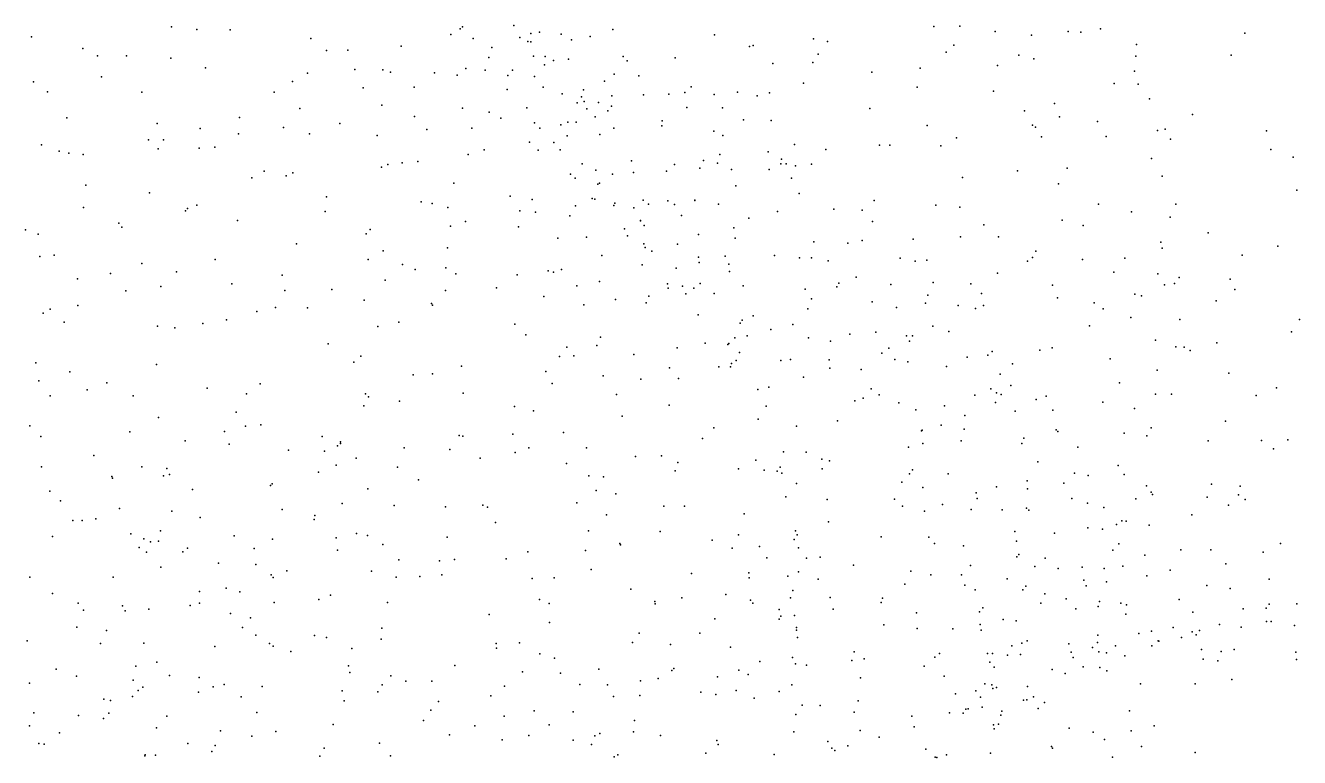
# Model space of a CAD drawing. Header units: metres. Extents: x -25 to 25, y -27.8 to 27.8.
# Drawn here: x 1.44 to 2.822, y -2.377 to -1.583 of the extents above; entities that cross this region are included whole.
import ezdxf

# ---------------------------------------------------------------- set-up
doc = ezdxf.new("R2010")
doc.units = ezdxf.units.M

msp = doc.modelspace()

# ---------------------------------------------------------------- linework, layer by layer
for p in [(1.5984, -1.5842, -7.6812), (1.6259, -1.5869, 19.5119), (1.6621, -1.5873, 11.8037), (1.9117, -1.5864, -12.8687), (1.9142, -1.5839, -10.6424), (1.9698, -1.5826, -10.5044), (2.0773, -1.5871, 20.1709), (2.4256, -1.5838, -24.2572), (2.4537, -1.5833, -8.7999), (2.492, -1.5892, -9.7926), (2.5715, -1.5893, 17.1359), (2.6065, -1.5863, -9.5674), (1.4465, -1.595, -7.5742), (1.7497, -1.5966, -7.8042), (1.9014, -1.5922, -11.0468), (1.9256, -1.5967, 19.8397), (1.9763, -1.5955, -11.4672), (1.985, -1.6001, 17.4367), (1.9882, -1.5912, 12.0403), (1.9884, -1.6005, -11.6021), (1.9976, -1.59, -11.6716), (2.0212, -1.5921, 12.1911), (2.0324, -1.5981, -12.0354), (2.0526, -1.5945, -12.3039), (2.1874, -1.5929, -10.1394), (2.295, -1.5972, 20.5912), (2.3101, -1.6001, -10.0135), (2.5317, -1.593, -9.7302), (2.5852, -1.5899, -9.1157), (2.6455, -1.6033, -9.4506), (2.7632, -1.5911, -18.1637), (1.5021, -1.6077, -7.6173), (1.518, -1.6155, 11.8141), (1.5494, -1.6156, -22.8649), (1.7666, -1.6097, 17.5589), (1.7896, -1.6093, -13.1242), (1.8476, -1.605, 11.8066), (1.9427, -1.6175, 11.8561), (1.9458, -1.6064, -8.002), (1.9913, -1.6159, -11.3396), (2.0037, -1.6162, -11.9341), (2.0883, -1.6162, 20.0891), (2.2254, -1.6053, 20.5186), (2.2297, -1.6042, -10.0822), (2.2999, -1.6138, -15.2782), (2.4389, -1.6114, 20.6557), (2.4474, -1.6039, -9.8656), (2.5177, -1.6149, -15.2022), (2.6446, -1.6159, -9.298), (2.7484, -1.6147, 20.6542), (1.5977, -1.6181, 12.7607), (1.6354, -1.6285, -7.7306), (1.7973, -1.6305, 11.7181), (1.8275, -1.6308, -13.0653), (1.9179, -1.6294, -10.8509), (1.9388, -1.6309, -10.7386), (1.9684, -1.6311, -12.7445), (2.003, -1.6253, -12.6608), (2.0128, -1.6206, 19.9474), (2.0293, -1.6191, -26.1777), (2.0927, -1.6211, -10.3739), (2.1449, -1.6177, 20.3502), (2.2507, -1.6238, -25.8835), (2.2944, -1.6226, 17.2487), (2.4108, -1.6289, -9.9245), (2.4946, -1.626, 17.1608), (2.534, -1.6188, -8.9694), (1.4485, -1.6437, 12.8067), (1.5225, -1.6382, 19.3586), (1.7297, -1.6433, 19.6128), (1.746, -1.6342, -15.3469), (1.8359, -1.6331, 12.6769), (1.8838, -1.6338, -7.9444), (1.9084, -1.6365, 11.7448), (1.9632, -1.637, -11.116), (1.9924, -1.6378, -11.2363), (2.0681, -1.6429, -10.476), (2.0786, -1.6354, 12.016), (2.1056, -1.6371, 12.2603), (2.284, -1.645, -8.4994), (2.3582, -1.6333, -8.6539), (2.6434, -1.6321, -18.616), (1.4638, -1.6545, -13.4061), (1.5662, -1.6549, -13.3375), (1.7098, -1.655, -13.2201), (1.8063, -1.6503, 11.6177), (1.8616, -1.6495, -12.9866), (1.9627, -1.652, 12.5951), (2.0018, -1.6494, -10.6328), (2.0224, -1.6569, -11.8497), (2.0456, -1.6524, -10.5462), (2.0763, -1.659, -8.1609), (2.1107, -1.6577, 12.4026), (2.138, -1.657, 12.1165), (2.1553, -1.6554, 20.2641), (2.1622, -1.6491, -10.2949), (2.1872, -1.6574, 17.3209), (2.2124, -1.655, -10.2092), (2.2338, -1.6588, 20.4193), (2.2473, -1.6555, -10.1361), (2.4075, -1.6496, -29.1094), (2.4905, -1.6537, -8.8543), (2.6213, -1.6457, -9.6093), (2.6472, -1.6461, -9.5109), (1.7377, -1.6725, -7.8175), (1.8266, -1.6691, 17.5576), (1.9143, -1.6723, -12.8681), (1.984, -1.6718, 11.6469), (2.0386, -1.6666, -11.7083), (2.0433, -1.6601, -12.1295), (2.0461, -1.6649, -11.6148), (2.0618, -1.6662, -23.6078), (2.0758, -1.67, 11.7765), (2.1575, -1.6717, 12.0032), (2.1961, -1.6718, -23.8366), (2.3563, -1.6725, 20.559), (2.5567, -1.6671, -24.6708), (2.6596, -1.6623, -9.2444), (1.4849, -1.6828, 11.5897), (1.6721, -1.6824, 11.4768), (1.8619, -1.6813, 11.5018), (1.943, -1.6765, 19.8089), (1.9559, -1.6831, 11.5609), (2.0492, -1.6731, -12.3252), (2.0581, -1.6817, 17.4191), (2.0718, -1.6753, 12.5104), (2.1307, -1.6862, -8.2493), (2.2189, -1.6849, 20.3314), (2.2491, -1.6855, -8.4285), (2.5238, -1.6753, -8.9163), (2.562, -1.6818, -8.9864), (2.7061, -1.6791, 20.5977), (1.5828, -1.6891, 11.5255), (1.6294, -1.6944, 12.8504), (1.6712, -1.7002, -13.2582), (1.72, -1.6934, 12.8169), (1.748, -1.7003, -13.1744), (1.7811, -1.689, 11.4612), (1.8753, -1.6953, 19.7318), (1.9244, -1.694, -7.9948), (1.9922, -1.6883, -11.0483), (1.9982, -1.6941, -10.8204), (2.0209, -1.6905, -11.1433), (2.0283, -1.6875, -10.6893), (2.0373, -1.6876, -11.9767), (2.0785, -1.6941, 19.945), (2.1306, -1.6913, -10.4736), (2.187, -1.6973, 20.1547), (2.4185, -1.6911, -9.9579), (2.5325, -1.6909, 20.602), (2.5359, -1.693, -9.8005), (2.6033, -1.6868, -9.6921), (2.6684, -1.6965, 17.1378), (2.6765, -1.6951, -9.3278), (2.7865, -1.6969, -27.3993), (1.4574, -1.7122, 12.8896), (1.5733, -1.7067, -7.7197), (1.5897, -1.7066, 17.6921), (1.8214, -1.7018, -7.901), (1.9869, -1.7091, -10.9567), (2.0133, -1.7096, -12.5738), (2.0276, -1.7024, -8.1103), (2.0631, -1.701, -11.3055), (2.1968, -1.7018, -10.334), (2.2743, -1.7118, -10.1733), (2.3665, -1.7126, -10.0315), (2.3778, -1.7123, -8.6669), (2.4332, -1.713, 17.2033), (2.4503, -1.7043, -25.5626), (2.5423, -1.7033, -23.3308), (2.6127, -1.703, -9.0815), (2.6824, -1.7058, -9.4155), (1.4765, -1.7188, 19.2541), (1.4871, -1.7211, 17.7509), (1.5024, -1.7226, -13.3739), (1.5838, -1.7163, 11.4383), (1.6284, -1.7157, 19.4691), (1.6452, -1.7147, -7.7637), (1.9203, -1.7226, 17.5553), (1.9377, -1.7176, 11.4124), (1.9961, -1.7179, -12.6463), (2.0202, -1.7175, 11.4948), (2.1933, -1.7225, 11.8048), (2.2458, -1.7198, 11.9989), (2.2603, -1.7277, -26.8138), (2.3083, -1.7171, 20.4102), (2.6618, -1.727, -9.5452), (2.7911, -1.7172, 17.136), (2.8155, -1.7253, 20.4858), (1.6988, -1.7408, -7.8032), (1.8261, -1.7362, 12.7969), (1.8331, -1.7333, 19.6601), (1.8486, -1.7317, 11.3432), (1.8656, -1.73, -12.9622), (2.0441, -1.7328, 12.6494), (2.0588, -1.7397, -10.8196), (2.0974, -1.7294, -11.3809), (2.0998, -1.7419, -11.5095), (2.1356, -1.7407, -29.2359), (2.1441, -1.7334, 12.5185), (2.1716, -1.7373, 11.6684), (2.1755, -1.729, -10.4313), (2.1908, -1.7319, 20.0491), (2.2062, -1.739, -8.3593), (2.2469, -1.7389, -10.2773), (2.2595, -1.7327, 20.2618), (2.2655, -1.7325, 12.2614), (2.2754, -1.7349, 12.0881), (2.2929, -1.7332, -8.5246), (2.5164, -1.7402, -8.8878), (2.5702, -1.7373, -25.1491), (1.6854, -1.7479, 12.8923), (1.7227, -1.7456, 19.5525), (1.73, -1.7426, 17.6589), (1.9048, -1.7538, 12.7656), (2.0312, -1.744, -12.3932), (2.0363, -1.7484, -12.1322), (2.0611, -1.7546, 17.463), (2.0627, -1.7537, -11.0708), (2.077, -1.7438, -8.1761), (2.2711, -1.7481, 11.9111), (2.4567, -1.7475, 20.4825), (2.5609, -1.7542, 17.1695), (2.6734, -1.746, 20.5183), (1.5055, -1.7559, -7.692), (1.5743, -1.7641, 19.3727), (1.7667, -1.7683, -7.8716), (1.9659, -1.7678, -12.6891), (2.2108, -1.7567, 17.349), (2.2794, -1.7648, -23.4015), (2.8194, -1.7614, 20.4027), (1.5027, -1.7802, 11.3307), (1.6156, -1.7812, 17.7446), (1.6257, -1.7774, 11.2834), (1.8694, -1.7738, 17.616), (1.8812, -1.7757, -12.9045), (1.8983, -1.7799, 19.6907), (1.9899, -1.7712, 11.3342), (2.0367, -1.7784, -12.2318), (2.0548, -1.7703, -10.92), (2.0576, -1.7711, -11.8433), (2.0785, -1.778, -26.3182), (2.0794, -1.7755, 11.3859), (2.1002, -1.7803, -11.1818), (2.1101, -1.7721, -10.7618), (2.1161, -1.7763, -11.2888), (2.1368, -1.7729, -10.682), (2.1443, -1.7769, 12.5988), (2.1661, -1.7722, 19.9382), (2.1664, -1.7725, -10.588), (2.1919, -1.7765, 11.5759), (2.3169, -1.7818, 20.2151), (2.3477, -1.783, 12.1161), (2.3608, -1.7723, -10.0742), (2.4279, -1.7774, -8.7403), (2.4538, -1.7797, 20.4015), (2.6043, -1.7765, 20.4626), (2.6881, -1.7766, -9.4103), (1.5412, -1.7969, 17.7951), (1.6134, -1.7835, 12.9328), (1.6698, -1.7941, -13.2287), (1.765, -1.7843, -13.1268), (1.9175, -1.7953, 11.2528), (1.9762, -1.7835, -8.0692), (1.9935, -1.785, -12.5473), (2.0305, -1.7891, 19.79), (2.1072, -1.7942, -8.2345), (2.1074, -1.7945, -10.8352), (2.1516, -1.7887, 17.4154), (2.2248, -1.7915, -10.4273), (2.2558, -1.7843, 11.6963), (2.3592, -1.7951, 11.994), (2.5647, -1.7939, -9.7795), (2.6401, -1.7847, -9.1375), (2.682, -1.7904, -9.2941), (1.4399, -1.8044, -7.6687), (1.4538, -1.8088, 19.168), (1.5445, -1.8013, -29.3847), (1.8095, -1.8087, 12.8803), (1.8141, -1.8038, -13.0398), (1.9011, -1.8004, -12.8183), (1.9749, -1.8012, -12.6138), (2.09, -1.8031, -11.7584), (2.0933, -1.8109, -15.3197), (2.1114, -1.7997, -11.6544), (2.1703, -1.8095, 11.436), (2.2086, -1.8022, 12.5435), (2.48, -1.799, -8.8116), (2.5878, -1.7997, -9.0105), (2.7233, -1.8077, 20.35), (1.7339, -1.8193, 17.7216), (1.8978, -1.8239, 12.8428), (2.0175, -1.8134, -12.3277), (2.0488, -1.8123, -12.0252), (2.1109, -1.8193, -11.0447), (2.1122, -1.8235, 12.6997), (2.1475, -1.8199, -11.5531), (2.21, -1.8133, 19.8776), (2.2954, -1.8173, 20.0185), (2.3324, -1.8188, 12.3499), (2.3478, -1.8157, 11.8293), (2.403, -1.8144, 20.227), (2.4547, -1.812, -9.9865), (2.4957, -1.8117, -9.9059), (2.6718, -1.8178, -9.2127), (2.6734, -1.8241, -18.4265), (2.799, -1.8219, 20.2595), (1.4555, -1.8332, 11.2753), (1.4712, -1.8316, -13.3617), (1.6456, -1.8364, 11.1816), (1.8117, -1.8364, 11.1698), (1.828, -1.8269, -7.9378), (2.0654, -1.8321, -8.1776), (2.1197, -1.8273, 11.3189), (2.1703, -1.8341, -10.7529), (2.1993, -1.8329, -10.6602), (2.2526, -1.8321, 11.5338), (2.2798, -1.8346, -10.3648), (2.2929, -1.8347, -8.5341), (2.3111, -1.838, 11.6443), (2.3891, -1.8349, 20.0742), (2.4052, -1.8383, -8.7116), (2.418, -1.8372, -10.0478), (2.5274, -1.8381, -8.9063), (2.5326, -1.8343, -9.8464), (2.5364, -1.8273, 20.3204), (2.5869, -1.8363, -24.926), (2.6329, -1.835, 20.2983), (2.7602, -1.8316, -13.5419), (1.532, -1.8516, 11.2085), (1.566, -1.8407, -7.7626), (1.6039, -1.8498, 19.3554), (1.8491, -1.8418, -12.9501), (1.8628, -1.8472, -23.6633), (1.8962, -1.8455, -7.994), (1.9068, -1.8519, 11.1506), (2.0071, -1.8486, 19.7198), (2.0128, -1.8501, 11.2132), (2.0216, -1.8474, -12.186), (2.1092, -1.8421, 19.7973), (2.1461, -1.8458, -11.1658), (2.171, -1.8397, -11.4254), (2.2033, -1.8414, -8.3729), (2.204, -1.8493, 12.6271), (2.4945, -1.8514, 20.1027), (2.6209, -1.8501, 20.1882), (2.6688, -1.8519, -15.1899), (1.4964, -1.8575, -7.7326), (1.5867, -1.8657, -13.2677), (1.6638, -1.863, 19.423), (1.7185, -1.8534, -23.1301), (1.8303, -1.8588, -15.283), (1.9734, -1.8532, 17.6056), (2.0381, -1.8651, -12.0991), (2.0629, -1.8604, -11.9398), (2.1366, -1.863, -10.9844), (2.1527, -1.8655, -23.9605), (2.172, -1.8625, -11.2577), (2.2186, -1.8652, 11.3593), (2.3205, -1.866, -10.3172), (2.3225, -1.8621, -8.5972), (2.3414, -1.8555, 17.3141), (2.3791, -1.8636, 19.9379), (2.4247, -1.8615, 12.1902), (2.4658, -1.863, 20.0195), (2.5543, -1.8644, 17.2094), (2.6758, -1.8641, -9.5497), (2.6869, -1.8624, -9.2961), (2.6918, -1.8559, 20.1332), (2.7473, -1.8579, 17.177), (1.5488, -1.8704, 19.2724), (1.7213, -1.8701, -13.1504), (1.7723, -1.8691, 19.5239), (1.8956, -1.8701, -12.7876), (1.951, -1.8672, -12.6242), (2.0023, -1.8767, -12.3537), (2.0802, -1.8797, 11.1714), (2.1162, -1.8762, -11.7598), (2.1373, -1.8674, -11.6914), (2.1563, -1.8737, -10.9), (2.1653, -1.8676, 17.4548), (2.1872, -1.8732, -11.5055), (2.2858, -1.8686, -10.4579), (2.2927, -1.8793, 19.8394), (2.4192, -1.8752, 11.8839), (2.4772, -1.8732, -8.8078), (2.5599, -1.8781, 20.0044), (2.6437, -1.8739, -9.134), (2.6508, -1.8757, 20.0017), (2.7522, -1.869, 20.0277), (1.4667, -1.8902, 17.9229), (1.4966, -1.8863, -22.8655), (1.6908, -1.8928, 12.997), (1.7112, -1.8887, 11.0835), (1.7461, -1.8889, -7.8851), (1.8074, -1.8804, -13.011), (1.8805, -1.8841, -23.2884), (1.8817, -1.8861, 19.6051), (2.0459, -1.8856, 12.7922), (2.1134, -1.8835, -8.2618), (2.2887, -1.8898, -10.5437), (2.3588, -1.8822, -10.2437), (2.3852, -1.8884, 12.3734), (2.4166, -1.8839, 12.2877), (2.4521, -1.8864, 12.0302), (2.4708, -1.8895, -9.9812), (2.4795, -1.8865, 19.8971), (2.5997, -1.8834, -9.0249), (2.6094, -1.8898, -9.7319), (2.7318, -1.8812, 19.9271), (1.4591, -1.8945, 13.0478), (1.4819, -1.9046, -13.3321), (1.6324, -1.9058, -13.2204), (1.658, -1.9019, -7.8253), (1.8452, -1.9043, 11.0528), (1.971, -1.9065, -8.0836), (2.17, -1.8966, -11.0397), (2.2153, -1.9057, -11.3358), (2.2175, -1.9024, -26.677), (2.2294, -1.8977, -10.7524), (2.2725, -1.9068, -10.6444), (2.6394, -1.8994, -27.1238), (2.6925, -1.9015, -9.4852), (2.8224, -1.9015, 17.2049), (1.583, -1.9086, 11.0929), (1.6018, -1.9106, 13.0222), (1.8222, -1.9093, -7.9511), (1.9828, -1.9181, 19.6422), (2.0638, -1.9207, 17.5929), (2.2095, -1.9216, -11.5685), (2.2229, -1.9194, -11.4182), (2.2486, -1.9123, -8.4704), (2.2895, -1.9216, 12.5728), (2.3346, -1.9175, -10.4076), (2.3625, -1.9152, -8.6599), (2.3959, -1.9191, -10.1844), (2.4023, -1.9191, 19.8197), (2.4244, -1.9089, -10.0789), (2.4419, -1.9144, 11.7912), (2.5945, -1.9083, 19.872), (2.8136, -1.9151, -13.2448), (1.7683, -1.9278, -13.0493), (2.0272, -1.9317, 11.0557), (2.0599, -1.9298, 19.674), (2.1471, -1.9321, 11.1243), (2.1774, -1.9271, -11.6764), (2.2022, -1.9286, -10.8892), (2.2031, -1.9274, 12.6906), (2.3133, -1.9249, 11.333), (2.3767, -1.9325, 12.4616), (2.399, -1.9252, 11.615), (2.5407, -1.9348, -8.946), (2.554, -1.9323, -9.8186), (2.6661, -1.924, -9.5983), (2.6883, -1.9313, -9.3335), (2.6972, -1.9314, 19.803), (2.7039, -1.935, 17.2327), (2.7327, -1.927, -13.7901), (1.451, -1.9487, -23.6668), (1.7962, -1.948, -12.9707), (1.8039, -1.9415, 17.8112), (2.0193, -1.9418, -12.1754), (2.0348, -1.9408, -12.0988), (2.1002, -1.9396, -11.8818), (2.206, -1.9491, -8.4082), (2.2112, -1.9459, -11.2305), (2.2148, -1.9375, 11.1847), (2.2594, -1.9461, -15.2215), (2.2702, -1.945, -10.7152), (2.3121, -1.9454, -8.5957), (2.3692, -1.938, -10.3049), (2.3832, -1.9451, 17.3698), (2.3973, -1.9475, 11.5089), (2.4618, -1.9425, 17.3176), (2.4841, -1.9402, -26.9597), (2.4889, -1.9361, 11.9704), (2.6168, -1.9442, -9.0844), (1.4881, -1.9583, 18.0068), (1.5819, -1.9504, 19.2355), (1.8607, -1.9616, -7.9951), (1.8816, -1.9606, -12.7199), (1.9132, -1.9521, 10.9759), (2.0047, -1.958, 17.6951), (2.0666, -1.9626, -8.2168), (2.1388, -1.9539, 17.5741), (2.1924, -1.9528, -10.9703), (2.2048, -1.9528, -11.1403), (2.3126, -1.9542, -10.5949), (2.3467, -1.9559, -10.4707), (2.4393, -1.9525, -8.7737), (2.4976, -1.9608, 11.8602), (2.5111, -1.9496, 19.7982), (2.6679, -1.9564, -28.8528), (2.7457, -1.9597, 19.705), (1.4544, -1.968, 13.1064), (1.5282, -1.9703, -7.7869), (1.6371, -1.9761, 17.936), (1.6945, -1.9715, 19.3563), (2.0114, -1.9708, -8.1437), (2.1075, -1.9662, 11.0359), (2.1485, -1.9655, -11.785), (2.2465, -1.9749, -10.8311), (2.2843, -1.964, 17.4535), (2.3576, -1.9768, 12.5328), (2.4876, -1.9767, -29.0185), (2.509, -1.9731, 12.1456), (2.6269, -1.9702, 19.7356), (2.7976, -1.9756, -23.3381), (1.4667, -1.9844, 19.0097), (1.507, -1.9779, -13.2645), (1.5567, -1.9844, 13.075), (1.6799, -1.9823, 10.9427), (1.8087, -1.9821, -12.9057), (1.8122, -1.9853, 10.9258), (1.8456, -1.9901, -12.808), (1.915, -1.9814, -12.5579), (2.0812, -1.983, 17.6651), (2.2345, -1.9776, -11.4738), (2.3397, -1.9899, -8.6582), (2.349, -1.987, -10.5415), (2.3662, -1.9832, 19.7223), (2.4699, -1.9835, 12.3431), (2.4937, -1.9812, 11.7427), (2.4986, -1.9828, -8.8857), (2.5367, -1.9885, -23.4358), (2.5475, -1.9848, -25.425), (2.6661, -1.9826, -9.5433), (2.6834, -1.9825, -9.3955), (2.7754, -1.9841, 17.2597), (1.6687, -2.002, -7.8687), (1.807, -1.9952, 17.8767), (1.9707, -1.9958, -12.3785), (1.991, -2.0005, -12.2651), (2.1383, -1.9945, 19.6547), (2.2437, -1.9956, -11.3615), (2.3877, -1.992, -10.388), (2.4061, -1.9995, 11.3459), (2.4373, -1.9951, -10.1138), (2.4926, -1.9915, -9.982), (2.514, -2.0011, -9.915), (2.5547, -1.9999, 17.3109), (2.6091, -1.9914, -9.7104), (2.6435, -1.998, 19.6561), (1.4446, -2.0169, 18.8761), (1.5841, -2.008, -13.187), (1.6787, -2.0174, -13.0942), (1.6953, -2.0157, -23.7732), (2.0875, -2.0064, -11.9561), (2.2351, -2.0096, -11.5662), (2.2766, -2.0172, 19.6553), (2.321, -2.0114, -10.6633), (2.4337, -2.0162, -10.2163), (2.4594, -2.0057, -8.8268), (2.7422, -2.0118, 19.5712), (1.4566, -2.0286, -7.7555), (1.5533, -2.0234, 10.9545), (1.6559, -2.0232, 13.0672), (1.762, -2.0285, -12.9428), (1.9105, -2.0275, -8.0541), (1.9144, -2.0282, -12.4654), (1.9686, -2.0258, -8.1145), (2.0239, -2.0242, 19.5666), (2.1746, -2.0308, -11.7812), (2.1869, -2.0191, 12.7599), (2.4123, -2.0222, 17.4318), (2.413, -2.0216, -10.2946), (2.4585, -2.0204, -25.8073), (2.5233, -2.0301, 19.6345), (2.5583, -2.0213, 12.0853), (2.56, -2.0229, -9.0199), (2.6323, -2.0248, -9.1675), (2.6566, -2.0277, -18.6357), (2.6613, -2.0189, -9.2453), (2.8096, -2.032, 24.2378), (1.6132, -2.0333, -29.4269), (1.6609, -2.0369, 18.026), (1.7254, -2.0433, 10.8606), (1.7643, -2.0445, 13.0418), (1.7785, -2.0385, -7.9618), (1.7818, -2.036, 17.9528), (1.7819, -2.0341, 19.3765), (1.8507, -2.0407, -8.0113), (1.9003, -2.0427, 12.9851), (1.9714, -2.046, 10.8669), (1.9861, -2.0407, -15.1888), (2.0486, -2.0408, -8.2199), (2.2625, -2.0452, -10.8909), (2.2871, -2.0456, 17.5413), (2.3982, -2.0402, 11.2384), (2.4135, -2.036, -8.7716), (2.4552, -2.0333, 12.4617), (2.5211, -2.0362, -8.9553), (2.5817, -2.0402, 11.9816), (2.7234, -2.033, 17.3077), (2.7813, -2.0327, 19.4959), (2.7943, -2.0419, -27.2217), (1.5142, -2.049, 13.1567), (1.777, -2.0595, -15.1672), (1.7988, -2.0521, -12.8321), (1.9333, -2.0518, 17.9003), (2.0269, -2.0577, -12.1149), (2.102, -2.05, -8.3038), (2.1301, -2.0495, 10.9275), (2.1479, -2.0566, 17.7076), (2.2326, -2.0541, -11.6346), (2.304, -2.053, 11.0761), (2.3125, -2.0549, -10.7604), (2.5383, -2.056, 11.6273), (2.6255, -2.0598, 19.5164), (1.4573, -2.0615, 18.2797), (1.5335, -2.0717, 18.978), (1.5344, -2.0736, 18.2109), (1.5661, -2.0614, 18.134), (1.5896, -2.0712, -7.8503), (1.5933, -2.0631, -13.1335), (1.5962, -2.0698, 19.1005), (1.758, -2.0673, 18.032), (1.8436, -2.0616, -12.6914), (2.0512, -2.071, -29.2433), (2.0672, -2.0724, 17.8228), (2.1448, -2.0657, 19.5783), (2.2135, -2.0637, -11.7052), (2.2414, -2.0649, 11.0025), (2.2554, -2.0662, -11.5182), (2.259, -2.0618, -11.4474), (2.2608, -2.0681, -8.5463), (2.3045, -2.0636, -29.1152), (2.399, -2.0688, 12.571), (2.4025, -2.0647, -10.5237), (2.4412, -2.0691, 19.5775), (2.5781, -2.0683, -9.0826), (2.5931, -2.0707, 11.8375), (2.632, -2.0697, -9.6242), (1.621, -2.0858, 10.8287), (1.7059, -2.0815, -12.9783), (1.7076, -2.0798, -7.9245), (1.8113, -2.0852, -29.3639), (1.8664, -2.0754, -12.5795), (2.0592, -2.087, 10.8345), (2.2764, -2.0796, 12.7145), (2.3908, -2.0779, 17.4994), (2.4138, -2.0839, -24.3846), (2.4935, -2.0832, 17.4376), (2.5267, -2.0766, 11.492), (2.5274, -2.0854, 19.5071), (2.5665, -2.0791, -9.7614), (2.6563, -2.0819, -9.3264), (2.7269, -2.0801, 24.3646), (2.7581, -2.0822, 19.3577), (1.4663, -2.0879, 13.2275), (1.478, -2.0981, 18.6478), (1.7837, -2.101, 10.7611), (2.0382, -2.1004, 12.9169), (2.0805, -2.0905, 19.5242), (2.265, -2.094, -10.9852), (2.3097, -2.0967, -8.6466), (2.3829, -2.0965, -10.6318), (2.4714, -2.0894, 11.2878), (2.4725, -2.0958, -10.068), (2.5755, -2.0959, -25.15), (2.5922, -2.1007, 12.2028), (2.6448, -2.0961, -9.2553), (2.6614, -2.0887, -9.4726), (2.6629, -2.0915, -9.4025), (2.7222, -2.0944, 24.5091), (2.7562, -2.0916, 17.3611), (2.7634, -2.0967, 24.5952), (1.5418, -2.1067, 18.3302), (1.5987, -2.1095, 18.2639), (1.7185, -2.1078, 18.1324), (1.7538, -2.1142, -7.9691), (1.8399, -2.1032, -23.3053), (1.8958, -2.1046, -12.415), (1.9361, -2.103, -12.3301), (1.9412, -2.1053, 18.0002), (2.0705, -2.1133, 17.9273), (2.1326, -2.1042, -11.9065), (2.1552, -2.1041, -8.4005), (2.2199, -2.1123, -8.5021), (2.3916, -2.104, -8.7688), (2.4154, -2.1096, 19.5074), (2.435, -2.1022, -10.4566), (2.466, -2.1077, -8.8908), (2.4997, -2.108, -9.9537), (2.5261, -2.1063, 12.381), (2.5287, -2.1083, -9.0018), (2.6102, -2.1055, 12.1007), (2.7055, -2.1134, -13.2753), (2.7452, -2.1031, 24.1391), (1.4914, -2.1195, -13.1778), (1.5014, -2.1197, 18.541), (1.5162, -2.1179, 18.4451), (1.6294, -2.1165, 13.1548), (1.7533, -2.1186, -12.8461), (1.9499, -2.1216, 10.7346), (2.3113, -2.1211, 17.6565), (2.5927, -2.1275, -9.1526), (2.6238, -2.124, 19.3677), (2.6296, -2.1199, 11.9329), (2.6342, -2.1203, -9.5698), (2.6594, -2.1247, 24.4296), (1.4692, -2.1368, 10.8088), (1.5543, -2.1342, -13.1079), (1.5684, -2.1394, 13.2092), (1.5756, -2.1428, 18.8661), (1.5844, -2.142, -7.8677), (1.5863, -2.1309, 10.7619), (1.6663, -2.1361, 10.7138), (1.7079, -2.1398, -12.9019), (1.7769, -2.1384, -12.744), (1.7991, -2.1336, 19.277), (1.8112, -2.1358, -12.667), (1.8974, -2.1375, 19.3645), (2.0509, -2.1307, -12.0823), (2.1287, -2.1314, 12.8595), (2.185, -2.141, -11.833), (2.2137, -2.1353, -11.762), (2.2739, -2.1403, -8.6038), (2.2756, -2.1309, -11.3163), (2.2772, -2.135, 19.4989), (2.3686, -2.1372, -10.7298), (2.4201, -2.1376, -8.8308), (2.5135, -2.1316, -24.6787), (2.5152, -2.1419, -15.1254), (2.5566, -2.1333, 11.4061), (2.6087, -2.1291, 11.6853), (1.5631, -2.149, 18.7561), (1.5711, -2.154, -23.0088), (1.6108, -2.1537, 18.9479), (1.6157, -2.1497, -13.0075), (1.6879, -2.1498, -7.9372), (1.7786, -2.1519, 18.1783), (1.8276, -2.1457, 13.0545), (1.9851, -2.1534, 12.9761), (2.0476, -2.1521, 19.4354), (2.085, -2.1447, -12.0212), (2.0855, -2.1459, -8.3194), (2.2068, -2.1495, 12.8089), (2.2365, -2.1477, -11.6914), (2.2789, -2.1492, -11.3869), (2.4263, -2.1446, -10.5771), (2.4578, -2.1472, -10.3834), (2.5178, -2.1566, 19.3826), (2.6197, -2.1516, 17.4654), (2.6263, -2.1449, 24.2681), (2.6937, -2.1514, 24.6181), (2.7263, -2.1514, 19.2195), (2.7831, -2.154, -15.0691), (2.8017, -2.1444, 19.136), (1.5868, -2.1701, 18.5367), (1.6493, -2.166, 19.0227), (1.6897, -2.1672, 18.2817), (1.845, -2.1623, 10.6522), (1.8893, -2.1635, 18.1254), (1.9055, -2.1619, -8.0926), (1.9614, -2.1611, -12.2473), (2.2443, -2.16, 17.8212), (2.2873, -2.1606, 10.8765), (2.3022, -2.1594, 17.7432), (2.3384, -2.1679, 12.699), (2.4653, -2.1683, 17.5886), (2.5157, -2.159, 17.5208), (2.5351, -2.1696, -9.7729), (2.5465, -2.1604, -9.1022), (2.5864, -2.1701, -13.5539), (2.6308, -2.169, 12.1663), (2.6546, -2.1572, 24.1466), (2.7423, -2.1665, 17.4614), (1.4448, -2.1809, 14.4012), (1.5352, -2.1809, 10.6964), (1.7065, -2.1786, -12.8295), (1.7088, -2.1815, 10.6301), (1.7235, -2.1742, 13.1319), (1.8153, -2.1744, -12.5943), (1.8421, -2.1811, -8.0567), (1.8677, -2.1803, -12.3948), (1.8918, -2.1787, -23.9367), (1.9899, -2.1825, 18.0973), (2.0135, -2.1817, -12.143), (2.0538, -2.1728, 18.0424), (2.1625, -2.177, 18.0074), (2.2247, -2.1764, -24.1353), (2.2251, -2.1818, 10.7964), (2.267, -2.1798, -11.5729), (2.2787, -2.1752, -11.0321), (2.3002, -2.1833, -10.9298), (2.4006, -2.1745, -10.6782), (2.4225, -2.1787, -25.9525), (2.4555, -2.1786, 11.0813), (2.5053, -2.1828, -9.8883), (2.5606, -2.1716, 11.3111), (2.6103, -2.1717, 11.5336), (2.6568, -2.1797, 11.8428), (2.682, -2.1734, -18.2655), (2.7894, -2.1833, 19.0174), (1.6288, -2.1965, 18.7959), (1.6578, -2.1931, 18.4147), (1.6725, -2.197, -23.9035), (2.0968, -2.194, 12.915), (2.2725, -2.1955, -11.494), (2.3941, -2.1886, 17.7088), (2.4594, -2.1896, -10.4767), (2.4706, -2.1948, -10.0995), (2.5221, -2.1947, 12.4704), (2.5255, -2.1907, 11.179), (2.5885, -2.1844, 24.4727), (2.591, -2.1904, -9.595), (2.6131, -2.1863, 12.2633), (2.7217, -2.1901, 19.0865), (2.7471, -2.1932, 23.9264), (1.4691, -2.1989, -7.8185), (1.4971, -2.2091, -13.0638), (1.6186, -2.2117, 10.6089), (1.6289, -2.2094, 13.2389), (1.7098, -2.2086, -12.7603), (1.7582, -2.2053, 19.1088), (1.7708, -2.2005, -12.6426), (1.8327, -2.2085, 19.199), (1.9977, -2.2052, 19.3358), (2.0082, -2.2097, -8.2449), (2.123, -2.2073, 19.3883), (2.1233, -2.2101, 18.101), (2.1523, -2.2034, -11.8952), (2.1997, -2.2, -8.5257), (2.2267, -2.2059, 18.0628), (2.229, -2.2091, -11.7302), (2.2701, -2.2036, -11.1962), (2.3131, -2.2032, 17.9022), (2.3683, -2.2086, -8.8186), (2.3698, -2.2038, 10.9077), (2.5416, -2.2091, 17.6227), (2.5462, -2.1991, -9.7099), (2.5691, -2.2046, 24.3554), (2.6055, -2.2076, -23.4431), (2.6285, -2.2094, -26.9518), (2.6347, -2.2111, 24.0182), (2.6918, -2.2054, -13.9624), (2.7894, -2.2103, 23.8534), (2.8194, -2.2099, 18.6251), (1.5029, -2.2167, 14.2915), (1.5453, -2.2123, -12.997), (1.5481, -2.2176, 13.3097), (1.5736, -2.2158, -7.892), (1.6624, -2.2205, 18.5543), (1.6842, -2.2253, 18.8845), (1.9431, -2.2215, -8.1566), (2.2579, -2.2163, -8.636), (2.2597, -2.2234, 19.3599), (2.2744, -2.2226, -11.3148), (2.3162, -2.2159, -8.746), (2.4066, -2.2198, -8.8844), (2.4751, -2.2187, -10.3051), (2.4789, -2.2143, -9.0037), (2.5798, -2.2153, -9.2448), (2.604, -2.213, 19.2018), (2.6338, -2.2211, 11.4376), (2.7068, -2.2191, 17.5813), (2.7612, -2.2153, 18.8401), (2.7863, -2.2146, 18.731), (1.4956, -2.2353, 10.6264), (1.5278, -2.2388, 14.5105), (1.6754, -2.2357, 18.6943), (1.8266, -2.2363, 18.346), (2.0086, -2.2301, 18.2241), (2.1881, -2.2261, -11.8381), (2.2579, -2.2265, -26.5801), (2.2765, -2.2357, 18.1242), (2.2767, -2.2386, -11.4098), (2.3713, -2.2326, -10.7929), (2.4074, -2.2369, 18.0192), (2.4463, -2.2372, -10.6044), (2.476, -2.2324, -10.3913), (2.4769, -2.2385, 17.8925), (2.5009, -2.2269, 17.7154), (2.5149, -2.2284, -9.1044), (2.6616, -2.2396, 11.5344), (2.6853, -2.2355, 12.0203), (2.7138, -2.2389, -28.7544), (2.7357, -2.2324, 24.7952), (2.7591, -2.2353, 18.441), (2.7866, -2.229, -18.0298), (2.7917, -2.2292, 17.5867), (2.817, -2.2335, 18.3602), (1.4419, -2.2503, -6.8576), (1.5214, -2.253, 14.1459), (1.5685, -2.2528, 14.4238), (1.6898, -2.244, -7.9674), (1.7046, -2.2531, -12.6816), (1.7535, -2.2442, 18.9841), (1.7664, -2.2465, -12.586), (1.826, -2.2485, 10.5184), (1.9508, -2.253, 18.3086), (1.976, -2.2523, -12.1995), (2.0985, -2.2521, 18.2389), (2.1057, -2.2419, -8.3973), (2.1715, -2.2418, 19.3248), (2.2776, -2.2464, 10.7584), (2.5211, -2.2526, 19.163), (2.527, -2.2503, -28.9042), (2.5719, -2.2533, -9.4991), (2.6031, -2.2521, 12.3539), (2.6035, -2.2438, 24.6897), (2.6479, -2.2422, 19.0079), (2.669, -2.2503, 12.1741), (2.6699, -2.2506, 18.43), (2.6942, -2.2464, 18.2903), (2.706, -2.2402, 18.7643), (2.7104, -2.2437, 18.5755), (1.6453, -2.2561, -12.7785), (1.7085, -2.256, 18.7959), (1.7279, -2.2617, 10.4994), (1.7939, -2.2583, -8.0544), (1.9511, -2.258, -23.397), (1.998, -2.2644, 10.5429), (2.1397, -2.2541, 10.6268), (2.205, -2.2571, 18.2343), (2.3391, -2.2622, -10.8691), (2.4317, -2.2639, 19.2122), (2.4838, -2.2638, -10.0404), (2.4894, -2.2638, -9.9265), (2.5056, -2.2657, -9.7819), (2.5101, -2.2555, 11.0513), (2.5197, -2.2648, 18.2418), (2.5745, -2.2624, 18.1402), (2.5979, -2.2575, 17.7936), (2.6048, -2.2622, 18.3126), (2.6128, -2.2632, 18.9328), (2.6228, -2.2557, 11.293), (2.633, -2.2665, 17.9729), (2.662, -2.2556, 18.672), (2.7161, -2.2594, 23.8609), (2.7374, -2.2616, 17.7109), (2.7516, -2.2595, 18.1567), (2.8185, -2.2623, 18.0887), (1.4733, -2.2808, 14.7233), (1.5598, -2.2775, 13.3858), (1.5823, -2.2733, 14.2176), (1.7904, -2.2774, 18.706), (1.9058, -2.2768, 18.4138), (2.0138, -2.2689, 19.2297), (2.0622, -2.2809, -12.067), (2.1433, -2.2801, -11.9217), (2.2369, -2.2724, -26.35), (2.2722, -2.2681, -11.5006), (2.2754, -2.275, -8.7202), (2.2875, -2.2765, -11.059), (2.3367, -2.2716, 19.2517), (2.35, -2.2695, 18.2297), (2.4152, -2.2775, -8.9497), (2.4266, -2.2679, 18.2682), (2.4862, -2.2734, 18.3328), (2.4911, -2.2786, 19.0862), (2.5541, -2.2811, -9.36), (2.5768, -2.2681, 11.1405), (2.5878, -2.2782, 18.5363), (2.6056, -2.2789, 18.7911), (2.718, -2.2701, 17.9874), (2.7337, -2.2717, 17.8901), (2.8193, -2.2703, 17.9913), (1.4952, -2.2884, -12.9251), (1.5569, -2.2928, 10.4989), (1.5961, -2.2878, -7.9404), (1.6285, -2.2898, 13.3202), (1.7917, -2.2843, 13.1636), (1.8364, -2.2882, 18.9315), (1.8527, -2.2938, 18.6347), (1.8807, -2.2938, 19.0086), (1.9792, -2.2838, -8.2418), (2.0203, -2.2851, 18.3739), (2.1074, -2.2934, 10.5416), (2.1264, -2.2911, 18.3522), (2.1411, -2.2824, -8.4862), (2.1907, -2.2893, -23.4752), (2.2141, -2.2819, -8.6042), (2.2241, -2.2868, 19.2304), (2.346, -2.2903, 18.3364), (2.4368, -2.2886, -10.6913), (2.568, -2.2856, -25.3638), (2.6132, -2.2826, 23.9381), (2.7489, -2.2922, 24.8768), (1.4441, -2.296, -6.7996), (1.562, -2.304, 14.035), (1.5671, -2.3004, -12.8019), (1.6278, -2.3057, 10.438), (1.6436, -2.3, -12.6951), (1.6554, -2.2975, 14.3401), (1.6966, -2.2996, 13.2647), (1.7836, -2.3045, 10.4207), (1.8222, -2.3053, -12.4023), (1.8269, -2.2978, 18.8056), (1.9596, -2.2994, 19.0776), (2.0414, -2.2976, 19.1419), (2.0716, -2.2977, 12.9788), (2.1728, -2.3058, -8.5528), (2.189, -2.3085, 19.1457), (2.211, -2.3041, 12.8642), (2.2576, -2.305, 18.4175), (2.2715, -2.2977, 10.6859), (2.4491, -2.3078, 18.9807), (2.4712, -2.3043, -9.0922), (2.481, -2.2967, -10.1717), (2.4884, -2.2979, -10.3035), (2.4897, -2.3019, 18.5662), (2.4936, -2.3007, 24.2047), (2.5272, -2.2997, 24.0481), (2.6498, -2.2967, 12.2877), (2.7093, -2.2966, 11.7024), (1.525, -2.3133, 13.4971), (1.5321, -2.3148, 13.945), (1.556, -2.3104, 14.679), (1.6739, -2.3107, 14.1838), (1.7857, -2.3153, -15.1257), (1.888, -2.3159, 18.7324), (1.9449, -2.3097, 18.5588), (2.0781, -2.3106, 18.4722), (2.1066, -2.3096, -11.9951), (2.2308, -2.3124, -11.7398), (2.2828, -2.32, 12.8142), (2.3022, -2.3202, -8.8102), (2.3434, -2.3151, 19.0884), (2.4761, -2.3112, 18.6655), (2.4779, -2.3222, -9.983), (2.5229, -2.3144, -9.6438), (2.5266, -2.3141, -9.2683), (2.5339, -2.311, -9.5477), (2.5458, -2.3169, 24.7034), (1.4489, -2.3284, -7.02), (1.4974, -2.3313, 13.7847), (1.5245, -2.3343, -7.9137), (1.5302, -2.3285, 13.5829), (1.5933, -2.332, 13.4463), (1.6909, -2.3277, 10.3634), (1.8798, -2.3254, 13.1333), (1.9594, -2.3317, 18.6554), (1.9919, -2.3261, 10.4249), (2.0341, -2.3272, -8.3238), (2.1009, -2.3364, -24.0404), (2.2757, -2.33, -11.1672), (2.3392, -2.3274, -10.9085), (2.4017, -2.3318, 18.5808), (2.4425, -2.3281, 10.8583), (2.4574, -2.3286, 24.335), (2.4602, -2.3241, -10.6342), (2.4627, -2.324, 18.771), (2.4982, -2.3307, -9.1909), (2.4995, -2.3264, 24.6012), (2.5387, -2.3235, -9.4252), (2.6378, -2.326, 24.8225), (1.4442, -2.3423, -7.1062), (1.4767, -2.3498, -12.837), (1.5821, -2.3444, 13.8666), (1.6517, -2.3477, -12.6045), (1.7116, -2.3485, 14.4624), (1.7736, -2.341, -8.0621), (1.8719, -2.3367, 10.3542), (1.9276, -2.3423, -8.1986), (2.0081, -2.3414, -12.1492), (2.0996, -2.3489, -8.4524), (2.2738, -2.3487, -11.3262), (2.3457, -2.3475, 18.9979), (2.4041, -2.3435, -10.7975), (2.4902, -2.3411, -10.5254), (2.4912, -2.3455, 12.5855), (2.4959, -2.3406, -9.7506), (2.5726, -2.3449, -13.7429), (2.5985, -2.3493, -13.3587), (2.6396, -2.3477, 11.1786), (2.6645, -2.3424, 23.8049), (1.4543, -2.3614, -6.9297), (1.46, -2.3622, 10.4006), (1.6161, -2.3616, 10.3195), (1.6457, -2.3637, -29.3982), (1.6855, -2.3534, 13.3691), (1.824, -2.3612, -8.1127), (1.8999, -2.352, -29.2809), (1.957, -2.3574, 10.347), (1.9861, -2.3529, 18.8447), (2.0342, -2.3578, 18.7112), (2.054, -2.3626, -12.0808), (2.0576, -2.3532, 18.6243), (2.063, -2.3508, 18.9957), (2.1291, -2.353, 10.4732), (2.19, -2.3582, -8.636), (2.1917, -2.3626, 19.0043), (2.3104, -2.3593, 18.6167), (2.3664, -2.3545, 10.7207), (2.6106, -2.3572, 12.3996), (1.5695, -2.3747, 13.7162), (1.5699, -2.3737, -12.6752), (1.5809, -2.3742, 14.7568), (1.6421, -2.3702, 14.6728), (1.7592, -2.3753, -12.4378), (1.7641, -2.3667, 13.295), (1.8359, -2.375, -12.344), (2.0786, -2.3761, 18.8405), (2.0825, -2.3737, 13.0325), (2.178, -2.372, 18.6504), (2.2523, -2.3733, 18.7124), (2.3149, -2.3667, -10.967), (2.3182, -2.3692, 18.8643), (2.3322, -2.3642, -26.1728), (2.4168, -2.3677, -9.0637), (2.427, -2.3763, 24.2371), (2.4287, -2.3767, -24.4714), (2.4393, -2.3739, -9.1317), (2.4872, -2.3721, -9.2522), (2.5533, -2.3648, 23.9194), (2.5544, -2.3666, 12.4999), (2.6194, -2.3765, 11.0864), (2.651, -2.3648, -18.778), (2.7093, -2.3713, 12.1116)]:
    msp.add_point(p)

doc.saveas('drawing.dxf')
